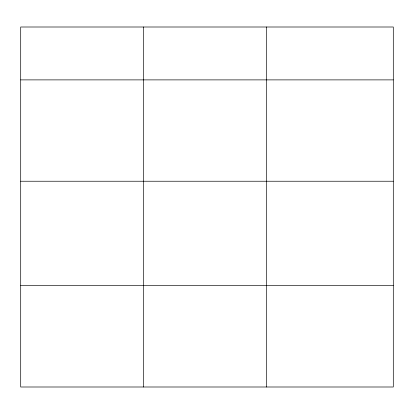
<?xml version="1.0" encoding="UTF-8"?>
<svg xmlns="http://www.w3.org/2000/svg" width="414" height="414" viewBox="0 0 414 414"><rect width="100%" height="100%" fill="white"/><g stroke="black" fill="none" stroke-linecap="round" stroke-linejoin="round"><path stroke-width="0.62" d="M393.3 181.234L393.3 27.003L20.7 27.003L20.7 386.997L393.3 386.997L393.3 181.234L20.7 181.234M20.7 79.886L393.3 79.886M20.7 285.65L393.3 285.65M266.616 27.003L266.616 386.997M143.658 27.003L143.658 386.997"/></g></svg>
